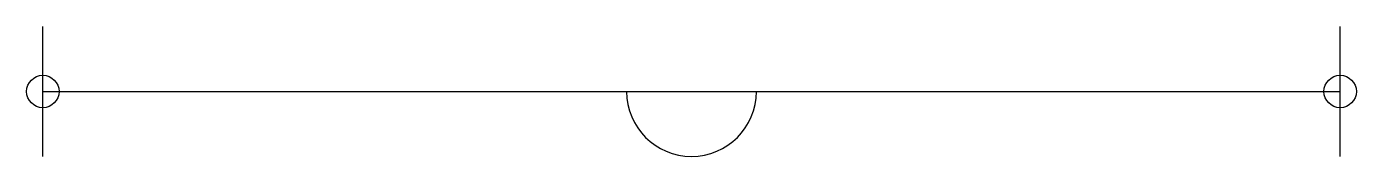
# Model space of a CAD drawing. Header units: metres. Extents: x -25 to 2025, y -100 to 100.
import ezdxf

# ---------------------------------------------------------------- set-up
doc = ezdxf.new("R2010")
doc.units = ezdxf.units.M

msp = doc.modelspace()

# ---------------------------------------------------------------- linework, layer by layer
for p, q in [((0, -100), (0, 100)), ((2000, -100), (2000, 100)), ((0, 0), (2000, 0))]:
    msp.add_line(p, q)
for centre in [(0, 0), (2000, 0)]:
    msp.add_circle(centre, 25)
msp.add_arc((1000, 0), 100, 180, 0)

doc.saveas('drawing.dxf')
